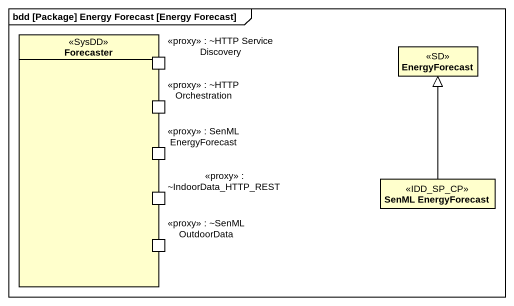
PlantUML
@startuml
mainframe bdd [Package] Energy Forecast [Energy Forecast]
allowmixing
hide circle
hide empty members
rectangle Forecaster <<SysDD>> {
  port "<<proxy>> : ~HTTP Service Discovery" as proxy_HTTP_Service_Discovery
  port "<<proxy>> : ~HTTP Orchestration" as proxy_HTTP_Orchestration
  port "<<proxy>> : SenML EnergyForecast" as proxy_SenML_EnergyForecast
  port "<<proxy>> : ~IndoorData_HTTP_REST" as proxy_IndoorData_HTTP_REST
  port "<<proxy>> : ~SenML OutdoorData" as proxy_SenML_OutdoorData
}
class EnergyForecast <<SD>>
class "SenML EnergyForecast" as SenML_EnergyForecast <<IDD_SP_CP>>
SenML_EnergyForecast -up-|> EnergyForecast
@enduml
